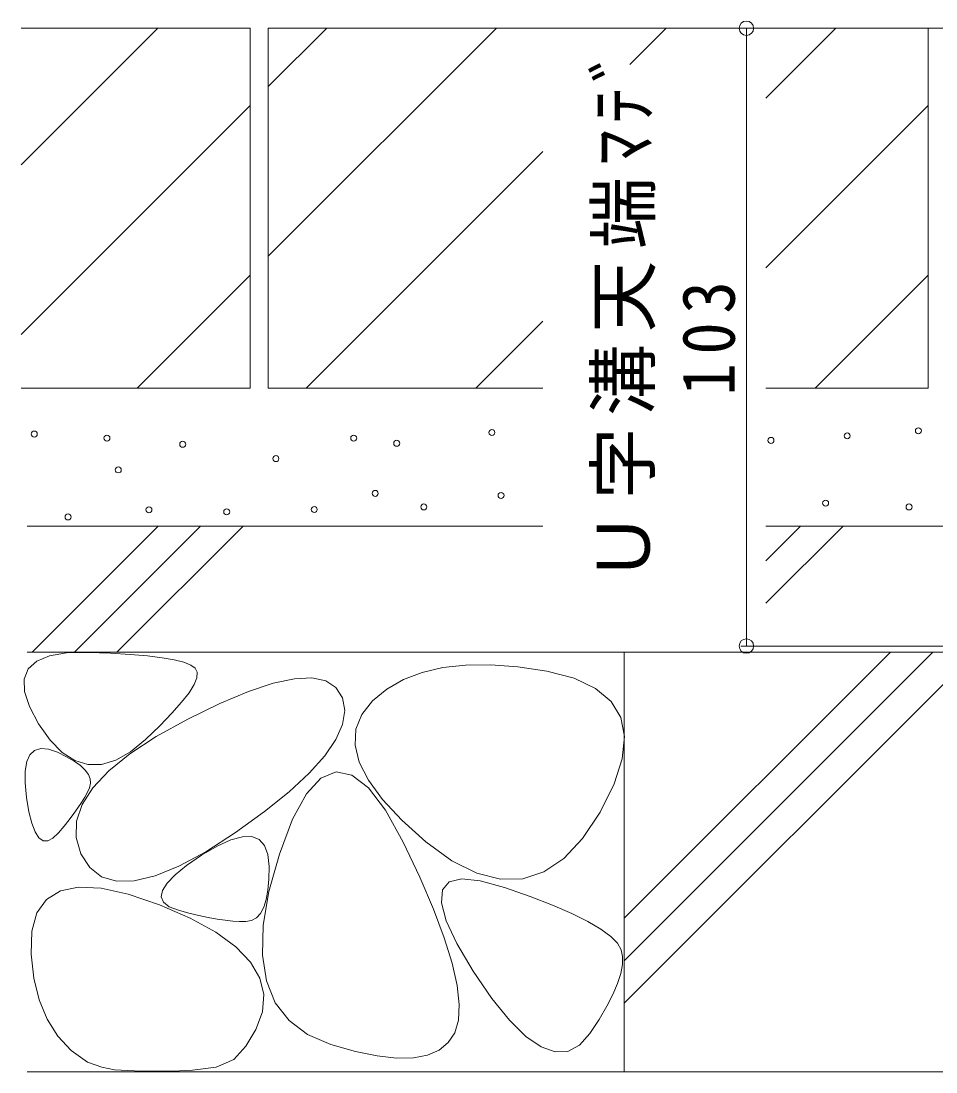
# Model space of a CAD drawing. Units: millimetres at full size, sheet at 1:3; details may follow other scales. Extents: x -1082 to 1176, y -818 to 815.
# Drawn here: x 386.9 to 539.4, y -477.6 to -302.4 of the extents above; entities that cross this region are included whole.
import ezdxf

# ---------------------------------------------------------------- set-up
doc = ezdxf.new("R2010")
doc.units = ezdxf.units.MM
doc.header["$LTSCALE"] = 3
doc.header["$PDMODE"] = 32
doc.header["$PDSIZE"] = 2.4
doc.layers.add('B-4', color=7, linetype='Continuous', lineweight=9)
doc.layers.add('B-E', color=2, linetype='Continuous', lineweight=9)
doc.styles.add('ＭＳ ゴシック', font='')
doc.styles.get('ＭＳ ゴシック').set_extended_font_data('MS Gothic')

msp = doc.modelspace()

# ---------------------------------------------------------------- linework, layer by layer
at = {"layer": 'B-4'}
for p, q in [((507.808, -303.606), (507.808, -406.606)), ((506.908, -406.606), (547.937, -406.606))]:
    msp.add_line(p, q, dxfattribs=at)
for p in [(507.808, -303.606), (507.808, -406.606)]:
    msp.add_point(p, dxfattribs=at)
at = {"layer": 'B-E'}
for p, q in [((386.929, -303.606), (425.129, -303.606)), ((386.929, -326.399), (409.722, -303.606)), ((425.129, -303.606), (425.129, -363.606)), ((428.129, -313.346), (437.869, -303.606)), ((428.129, -341.631), (466.154, -303.606)), ((428.129, -303.606), (538.129, -303.606)), ((428.129, -303.606), (428.129, -363.606)), ((488.388, -309.656), (494.438, -303.606)), ((511.049, -315.28), (522.722, -303.606)), ((538.129, -303.606), (538.129, -363.606)), ((538.129, -303.606), (541.129, -303.606)), ((386.929, -354.683), (425.129, -316.484)), ((511.049, -343.564), (538.129, -316.484)), ((434.438, -363.606), (473.875, -324.17)), ((406.291, -363.606), (425.129, -344.768)), ((519.291, -363.606), (538.129, -344.768)), ((462.722, -363.606), (473.875, -352.454)), ((386.929, -363.606), (425.129, -363.606)), ((428.129, -363.606), (473.875, -363.606)), ((511.049, -363.606), (538.129, -363.606)), ((473.875, -386.606), (387.929, -386.606)), ((388.78, -407.606), (409.78, -386.606)), ((395.851, -407.606), (416.851, -386.606)), ((402.922, -407.606), (423.922, -386.606)), ((511.049, -392.409), (516.851, -386.606)), ((511.049, -399.48), (523.922, -386.606)), ((541.129, -386.606), (511.049, -386.606)), ((387.929, -407.606), (553.129, -407.606)), ((487.429, -451.987), (531.811, -407.606)), ((487.429, -459.059), (538.882, -407.606)), ((487.429, -466.13), (545.953, -407.606)), ((487.429, -407.606), (487.429, -477.606)), ((387.929, -477.606), (562.129, -477.606))]:
    msp.add_line(p, q, dxfattribs=at)
for points in [[(415.951, -410.304), (416.276, -410.971), (416.213, -411.873), (415.762, -413.007), (414.924, -414.376), (413.698, -415.977), (412.085, -417.813), (410.084, -419.882), (407.695, -422.184), (405.157, -424.259), (402.706, -425.648), (400.342, -426.349), (398.066, -426.364), (395.878, -425.691), (393.778, -424.33), (391.765, -422.283), (389.839, -419.549), (388.322, -416.67), (387.533, -414.189), (387.472, -412.107), (388.14, -410.423), (389.536, -409.137), (391.661, -408.249), (394.514, -407.76), (398.095, -407.669), (401.827, -407.804), (405.13, -407.995), (408.004, -408.242), (410.45, -408.543), (412.468, -408.901), (414.058, -409.313), (415.219, -409.781)], [(454.401, -439.222), (458.74, -442.389), (462.876, -444.475), (466.81, -445.479), (470.541, -445.402), (474.07, -444.243), (477.396, -442.003), (480.52, -438.681), (483.441, -434.278), (485.77, -429.585), (487.116, -425.395), (487.48, -421.707), (486.861, -418.522), (485.26, -415.839), (482.676, -413.659), (479.11, -411.981), (474.561, -410.806), (469.698, -410.075), (465.186, -409.729), (461.028, -409.769), (457.221, -410.194), (453.768, -411.005), (450.666, -412.201), (447.918, -413.783), (445.521, -415.75), (443.718, -418.007), (442.746, -420.457), (442.608, -423.101), (443.301, -425.938), (444.828, -428.969), (447.186, -432.193), (450.378, -435.611)], [(440.481, -415.222), (440.875, -417.348), (440.52, -419.668), (439.417, -422.184), (437.565, -424.894), (434.965, -427.8), (431.616, -430.9), (427.519, -434.196), (422.673, -437.686), (417.703, -440.881), (413.232, -443.29), (409.261, -444.913), (405.789, -445.75), (402.817, -445.801), (400.344, -445.066), (398.371, -443.545), (396.897, -441.238), (396.105, -438.525), (396.174, -435.784), (397.107, -433.017), (398.901, -430.222), (401.559, -427.4), (405.078, -424.552), (409.461, -421.677), (414.705, -418.774), (420.075, -416.167), (424.83, -414.178), (428.973, -412.807), (432.501, -412.054), (435.417, -411.919), (437.718, -412.402), (439.407, -413.503)], [(398.337, -430.219), (397.982, -430.981), (397.544, -431.793), (397.023, -432.657), (396.419, -433.572), (395.733, -434.537), (394.963, -435.555), (394.111, -436.623), (393.176, -437.742), (392.239, -438.652), (391.379, -439.091), (390.596, -439.059), (389.891, -438.557), (389.263, -437.584), (388.713, -436.14), (388.239, -434.225), (387.844, -431.84), (387.612, -429.429), (387.631, -427.439), (387.9, -425.868), (388.42, -424.718), (389.19, -423.988), (390.211, -423.677), (391.483, -423.787), (393.005, -424.317), (394.529, -425.056), (395.809, -425.795), (396.843, -426.534), (397.632, -427.272), (398.176, -428.01), (398.475, -428.747), (398.529, -429.483)], [(459.21, -471.078), (459.831, -468.975), (459.969, -466.338), (459.621, -463.167), (458.79, -459.462), (457.473, -455.223), (455.673, -450.45), (453.387, -445.143), (450.618, -439.302), (447.66, -433.988), (444.81, -430.263), (442.068, -428.126), (439.434, -427.578), (436.908, -428.618), (434.49, -431.247), (432.18, -435.464), (429.978, -441.27), (428.232, -447.541), (427.293, -453.156), (427.158, -458.113), (427.83, -462.414), (429.306, -466.057), (431.589, -469.044), (434.676, -471.373), (438.57, -473.046), (442.651, -474.191), (446.304, -474.939), (449.527, -475.289), (452.322, -475.242), (454.687, -474.797), (456.624, -473.955), (458.131, -472.715)], [(424.406, -452.511), (423.355, -452.511), (422.203, -452.444), (420.95, -452.31), (419.594, -452.109), (418.137, -451.842), (416.579, -451.507), (414.918, -451.107), (413.156, -450.639), (411.631, -450.057), (410.679, -449.315), (410.302, -448.412), (410.498, -447.347), (411.269, -446.122), (412.614, -444.735), (414.533, -443.188), (417.026, -441.479), (419.635, -439.943), (421.899, -438.913), (423.821, -438.388), (425.399, -438.37), (426.633, -438.857), (427.524, -439.849), (428.071, -441.348), (428.275, -443.352), (428.243, -445.47), (428.081, -447.31), (427.791, -448.872), (427.372, -450.156), (426.824, -451.162), (426.147, -451.889), (425.341, -452.339)], [(486.952, -457.235), (487.175, -458.378), (487.148, -459.693), (486.872, -461.178), (486.346, -462.835), (485.571, -464.663), (484.546, -466.662), (483.272, -468.832), (481.748, -471.173), (480.002, -473.135), (478.059, -474.165), (475.921, -474.264), (473.587, -473.433), (471.057, -471.67), (468.33, -468.976), (465.408, -465.351), (462.29, -460.795), (459.558, -456.184), (457.792, -452.392), (456.992, -449.42), (457.16, -447.268), (458.293, -445.935), (460.394, -445.423), (463.461, -445.73), (467.495, -446.857), (471.751, -448.364), (475.486, -449.811), (478.7, -451.198), (481.393, -452.526), (483.565, -453.793), (485.215, -455), (486.344, -456.148)]]:
    msp.add_lwpolyline(points, close=True, dxfattribs=at)
for points in [[(397.98, -475.987), (395.302, -474.003), (393.069, -471.61), (391.282, -468.807), (389.94, -465.595), (389.044, -461.973), (388.593, -457.942), (388.728, -454.107), (389.589, -451.075), (391.176, -448.845), (393.489, -447.418), (396.528, -446.793), (400.293, -446.971), (404.784, -447.951), (410.001, -449.734), (415.135, -451.97), (419.376, -454.309), (422.725, -456.752), (425.181, -459.298), (426.745, -461.948), (427.416, -464.701), (427.195, -467.558), (426.081, -470.518)], [(426.081, -470.518), (424.382, -473.282), (422.403, -475.549)], [(397.98, -475.987), (400.391, -476.819), (402.532, -477.228)], [(422.403, -475.549), (419.434, -476.802), (415.498, -477.305), (412.252, -477.47)], [(402.532, -477.228), (406.971, -477.474), (412.252, -477.47)]]:
    msp.add_lwpolyline(points, dxfattribs=at)
at = {"layer": 'B-E', "color": 7}
for centre in [(389.143, -371.262), (465.397, -371.006), (524.607, -371.56), (536.477, -370.722), (401.255, -371.944), (413.879, -372.968), (442.368, -371.944), (449.532, -372.797), (511.912, -372.314), (429.403, -375.356), (403.132, -377.233), (445.95, -381.156), (466.933, -381.497), (408.249, -383.886), (435.789, -383.844), (454.05, -383.41), (521.01, -382.777), (534.92, -383.41), (394.773, -385.08), (421.214, -384.227)]:
    msp.add_circle(centre, 0.5, dxfattribs=at)

# ---------------------------------------------------------------- texts
at = {"layer": 'B-4', "color": 2, "char_height": 8.798, "attachment_point": 7, "rotation": 90, "style": 'ＭＳ ゴシック'}
for s, insert in [('\\T1.16;Ｕ字溝天端ﾏﾃﾞ', (492.652, -396.106)), ('\\T1.27;\\W0.9;103', (506.008, -364.856))]:
    msp.add_mtext(s, dxfattribs=dict(at, insert=insert))

doc.saveas('drawing.dxf')
